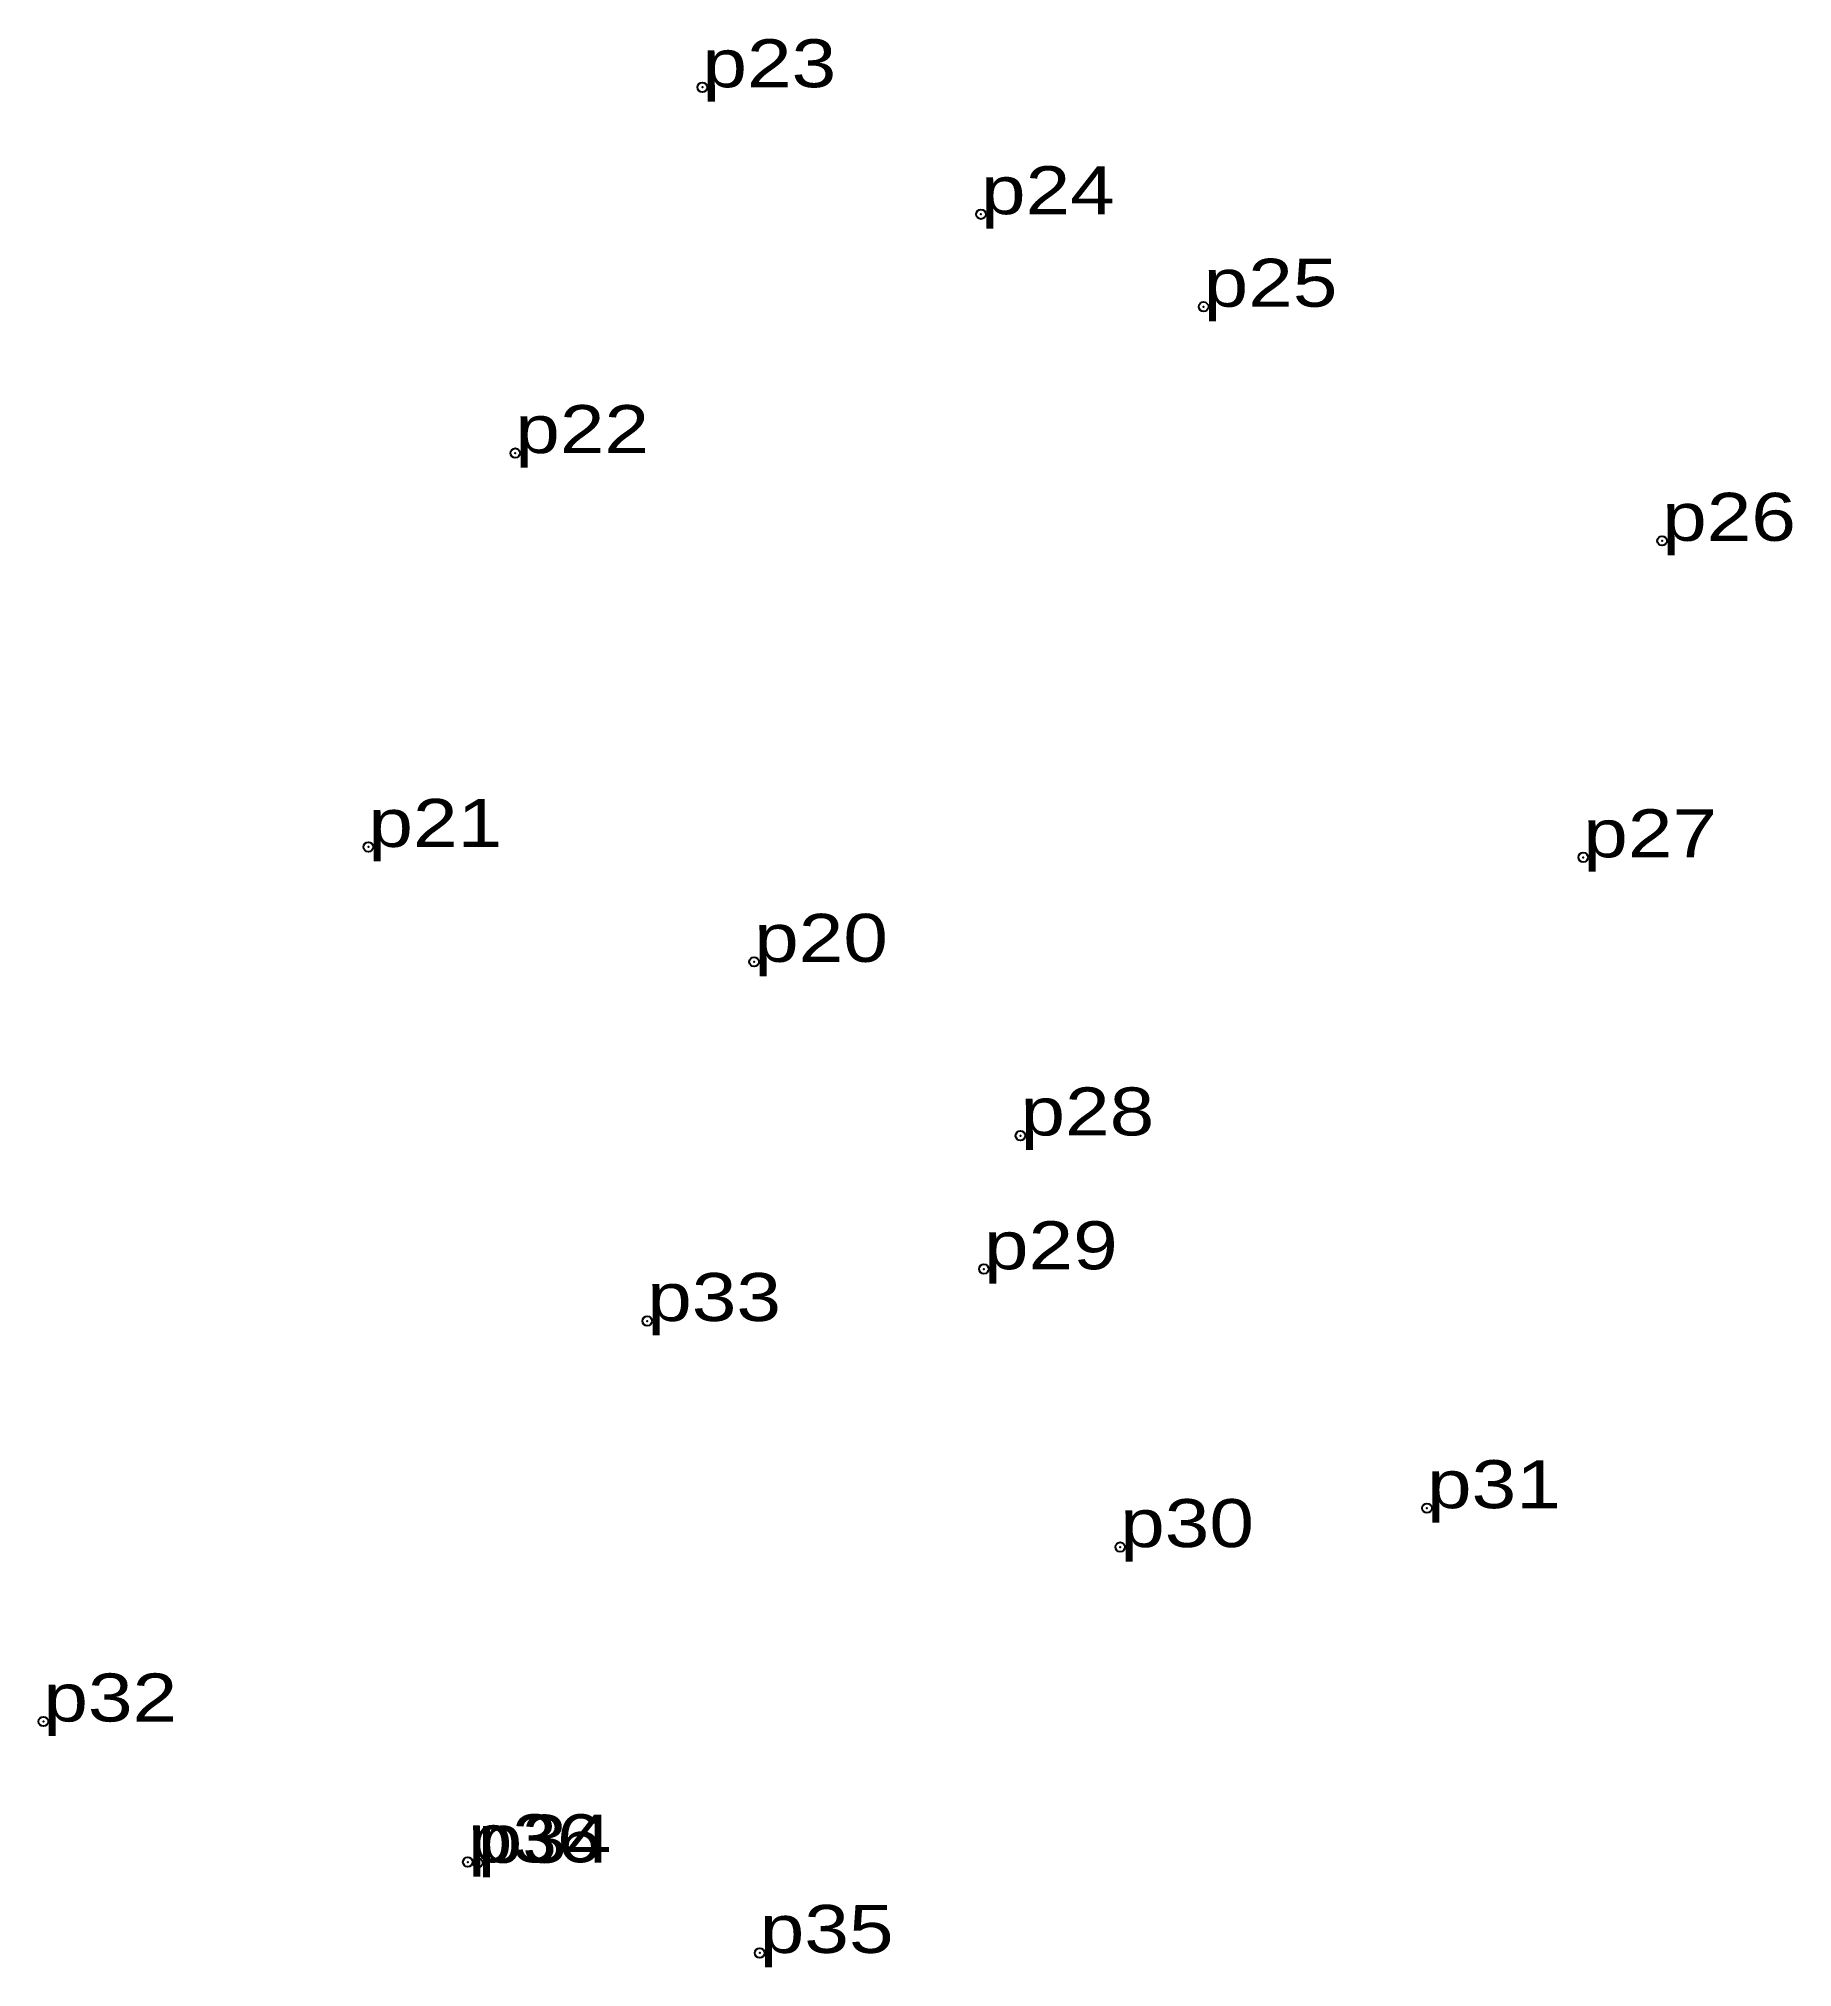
# Model space of a CAD drawing. Header units: metres. Extents: x 548788 to 553029, y 1838434 to 1843589.
# Drawn here: x 549038.1 to 549103.9, y 1838433.8 to 1838506.2 of the extents above.
import ezdxf

# ---------------------------------------------------------------- set-up
doc = ezdxf.new("R2010")
doc.units = ezdxf.units.M
doc.header["$LTSCALE"] = 0.72
doc.header["$PDMODE"] = 32
doc.header["$PDSIZE"] = 0.36
doc.layers.add('12', color=7, linetype='Continuous')
doc.layers.add('7', color=7, linetype='Continuous')

msp = doc.modelspace()

# ---------------------------------------------------------------- linework, layer by layer
at = {"layer": '7'}
for p in [(549063.02, 1838504.35), (549073.47, 1838499.59), (549081.82, 1838496.12), (549056, 1838490.63), (549099.02, 1838487.34), (549050.49, 1838475.86), (549096.06, 1838475.47), (549064.96, 1838471.55), (549074.95, 1838465.03), (549073.58, 1838460.03), (549060.95, 1838458.08), (549090.2, 1838451.06), (549078.69, 1838449.6), (549038.3, 1838443.06), (549054.22, 1838437.79), (549054.59, 1838437.76), (549065.17, 1838434.38)]:
    msp.add_point(p, dxfattribs=at)

# ---------------------------------------------------------------- texts
at = {"layer": '12', "width": 1.25}
for s, p in [('p23', (549063.02, 1838504.35)), ('p24', (549073.47, 1838499.59)), ('p25', (549081.82, 1838496.12)), ('p22', (549056, 1838490.63)), ('p26', (549099.02, 1838487.34)), ('p21', (549050.49, 1838475.86)), ('p27', (549096.06, 1838475.47)), ('p20', (549064.96, 1838471.55)), ('p28', (549074.95, 1838465.04)), ('p29', (549073.58, 1838460.02)), ('p33', (549060.95, 1838458.08)), ('p31', (549090.2, 1838451.06)), ('p30', (549078.69, 1838449.6)), ('p32', (549038.3, 1838443.06)), ('p36', (549054.22, 1838437.78)), ('p34', (549054.59, 1838437.76)), ('p35', (549065.17, 1838434.38))]:
    msp.add_text(s, height=1.8, dxfattribs=at).set_placement(p)

doc.saveas('drawing.dxf')
